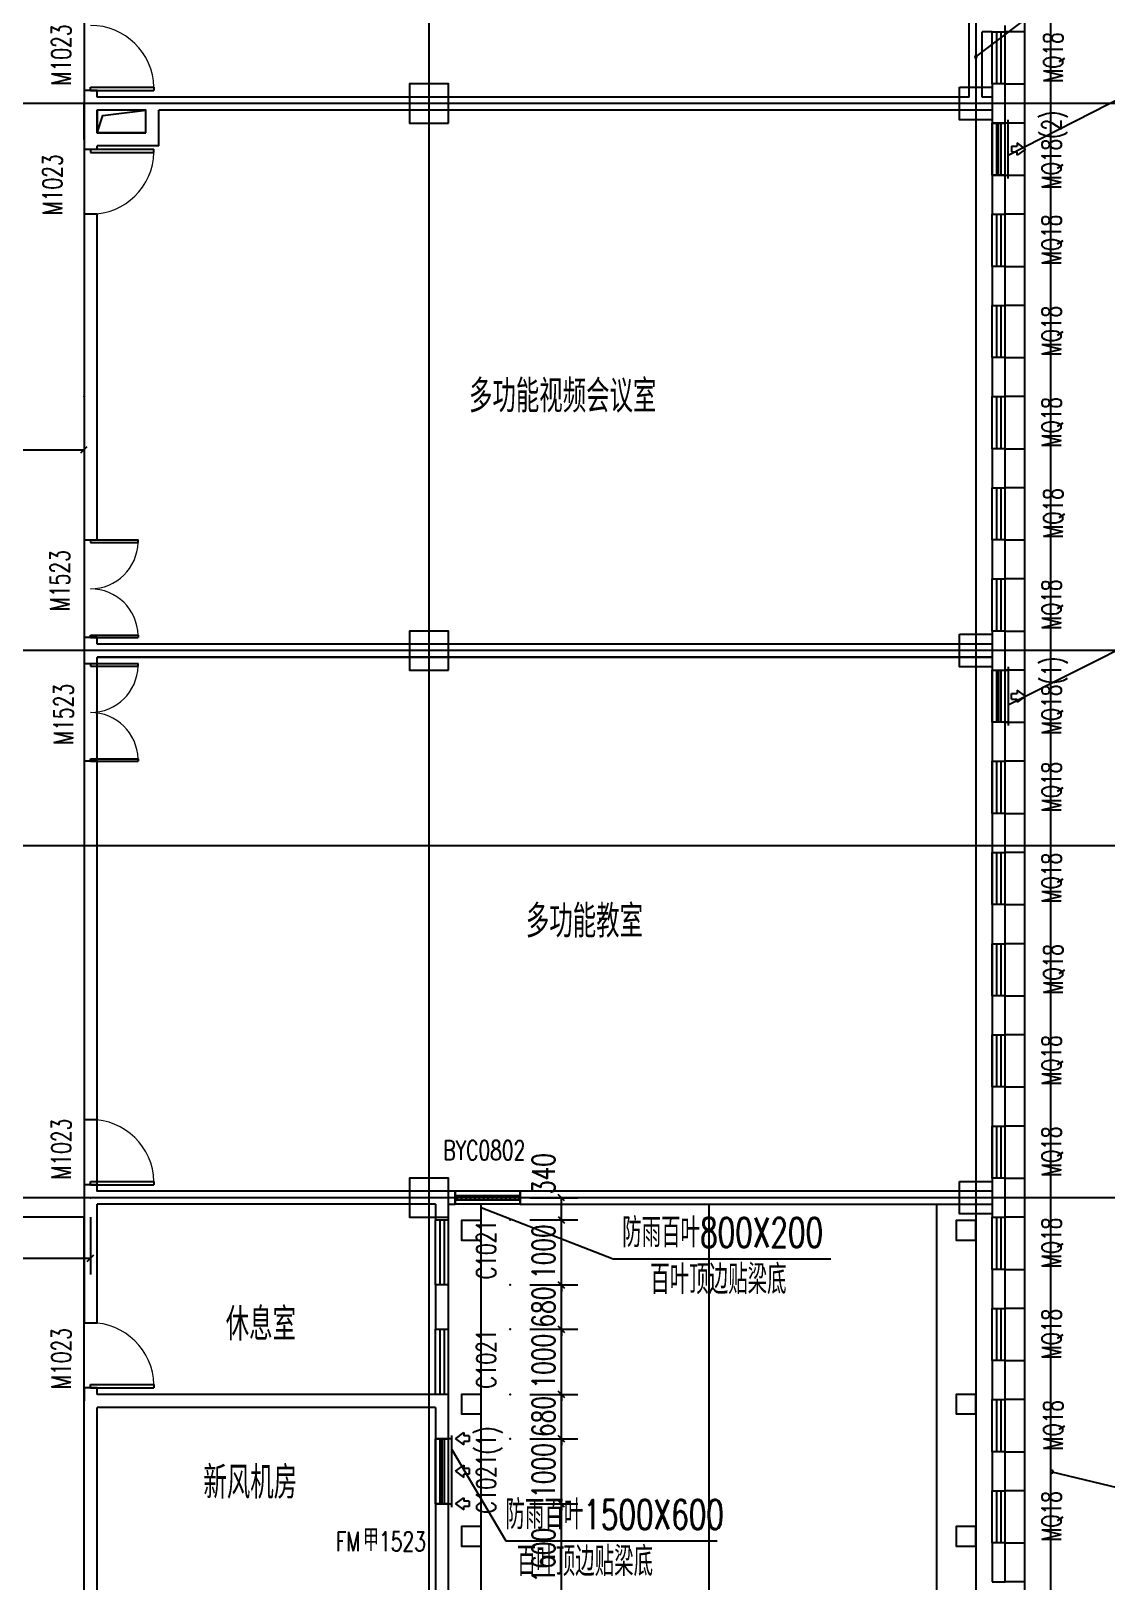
# Model space of a CAD drawing. Header units: inches. Extents: x -867 to 118033, y 723948 to 808048.
# Drawn here: x 77869 to 94399, y 747059 to 770872 of the extents above; entities that cross this region are included whole.
import ezdxf

# ---------------------------------------------------------------- set-up
doc = ezdxf.new("R2010")
doc.units = ezdxf.units.IN
doc.header["$MEASUREMENT"] = 0
for name, color, linetype in [('0-一般装修部位', 10, 'Continuous'), ('0-幕墙线', 10, 'Continuous'), ('0-重点装修部位', 10, 'Continuous'), ('COLUMN', 10, 'Continuous'), ('DIM_LEAD', 10, 'Continuous'), ('DOOR_FIRE', 10, 'Continuous'), ('DOOR_FIRE_TEXT', 10, 'Continuous'), ('DOTE', 10, 'Continuous'), ('M-INFO-LVR', 10, 'Continuous'), ('M-INFO-LVR-TEXT', 10, 'Continuous'), ('M-INFO-ROOM-JZTZ', 10, 'Continuous'), ('PUB_DIM', 10, 'Continuous'), ('PUB_HATCH', 10, 'Continuous'), ('PUB_TEXT', 10, 'Continuous'), ('RD-中线', 10, 'Continuous'), ('WALL', 10, 'Continuous'), ('WINDOW', 10, 'Continuous'), ('排水', 10, 'Continuous')]:
    doc.layers.add(name, color=color, linetype=linetype)
doc.styles.add('_TCH_WINDOW', font='SIMPLEX', dxfattribs={"bigfont": 'GBCBIG'})
doc.styles.add('DIM_FONT', font='SIMPLEX', dxfattribs={"width": 0.7, "bigfont": 'GBCBIG'})
doc.styles.add('M-TEXT1', font='tj-romans1.shx', dxfattribs={"width": 0.6, "bigfont": 'tj-hztxt1.shx'})

# ---------------------------------------------------------------- blocks, each defined once
blk = doc.blocks.new('F1_ACAD_FMEBLOCK8')
at = {"layer": 'PUB_HATCH', "color": 8}
for points in [[(25525, 925), (25525, 1525), (24925, 1525), (24925, 925)], [(25525, 925), (25525, 1525), (24925, 1525), (24925, 925)], [(33375, 1475), (33875, 1475), (33875, 975), (33375, 975)], [(25525, -7475), (25525, -6875), (24925, -6875), (24925, -7475)], [(33375, -6925), (33875, -6925), (33875, -7425), (33375, -7425)], [(25525, -15875), (25525, -15275), (24925, -15275), (24925, -15875)], [(33375, -15325), (33875, -15325), (33875, -15825), (33375, -15825)]]:
    blk.add_lwpolyline(points, close=True, dxfattribs=at)

msp = doc.modelspace()

# ---------------------------------------------------------------- linework, layer by layer
at = {"layer": '0-一般装修部位', "color": 3}
msp.add_lwpolyline([(24983, 786259), (75883, 786259), (75883, 788009), (78883, 788009), (78883, 790759), (78883, 795259), (83683, 795259), (83683, 794659), (84083, 794659), (84083, 788119), (80283, 788119), (80283, 786459), (78683, 786459), (78683, 752659), (75883, 752659), (75883, 770059), (75583, 770059), (75583, 784259), (36683, 784259), (36683, 769659), (33883, 769659), (33883, 784259), (24983, 784259), (24983, 786259)], dxfattribs=at)
msp.add_lwpolyline([(78883, 761259), (92633, 761259), (92633, 753059), (78883, 753059)], close=True, dxfattribs=at)
at = {"layer": '0-幕墙线', "color": 31}
for points in [[(92833, 771459), (93133, 771459), (93133, 770859), (92833, 770859)], [(92833, 770059), (93133, 770059), (93133, 769459), (92833, 769459)], [(92833, 768659), (93133, 768659), (93133, 768059), (92833, 768059)], [(92833, 767259), (93133, 767259), (93133, 766659), (92833, 766659)], [(92833, 765859), (93133, 765859), (93133, 765259), (92833, 765259)], [(92833, 764459), (93133, 764459), (93133, 763859), (92833, 763859)], [(92833, 763059), (93133, 763059), (93133, 762459), (92833, 762459)], [(92833, 763059), (93133, 763059), (93133, 762459), (92833, 762459)], [(92833, 761659), (93133, 761659), (93133, 761059), (92833, 761059)], [(92833, 760259), (93133, 760259), (93133, 759659), (92833, 759659)], [(92833, 758859), (93133, 758859), (93133, 758259), (92833, 758259)], [(92833, 757459), (93133, 757459), (93133, 756859), (92833, 756859)], [(92833, 756059), (93133, 756059), (93133, 755459), (92833, 755459)], [(92833, 754659), (93133, 754659), (93133, 754059), (92833, 754059)], [(92833, 753259), (93133, 753259), (93133, 752659), (92833, 752659)], [(92833, 751859), (93133, 751859), (93133, 751259), (92833, 751259)], [(92833, 750459), (93133, 750459), (93133, 749859), (92833, 749859)], [(92833, 749059), (93133, 749059), (93133, 748459), (92833, 748459)], [(92833, 747659), (93133, 747659), (93133, 747059), (92833, 747059)]]:
    msp.add_lwpolyline(points, dxfattribs=at)
at = {"layer": '0-重点装修部位', "color": 1}
msp.add_lwpolyline([(75483, 744859), (78683, 744859), (78683, 752659), (59083, 752659), (59083, 744859), (67283, 744859), (67283, 740159), (75483, 740159), (75483, 744859)], dxfattribs=at)
at = {"layer": 'COLUMN', "color": 2}
for p, q in [((84483, 752609), (84483, 752309)), ((84783, 752609), (84483, 752609)), ((84783, 752309), (84783, 752609)), ((92083, 752609), (92083, 752309)), ((92383, 752609), (92083, 752609)), ((92383, 752309), (92383, 752609)), ((84483, 752309), (84783, 752309)), ((92083, 752309), (92383, 752309)), ((84783, 749939), (84483, 749939)), ((84483, 749939), (84483, 749639)), ((84783, 749639), (84783, 749939)), ((92083, 749939), (92083, 749639)), ((92383, 749939), (92083, 749939)), ((92383, 749639), (92383, 749939)), ((84483, 749639), (84783, 749639)), ((92083, 749639), (92383, 749639)), ((84783, 747909), (84483, 747909)), ((84483, 747909), (84483, 747609)), ((84783, 747609), (84783, 747909)), ((92383, 747909), (92083, 747909)), ((92083, 747909), (92083, 747609)), ((92383, 747609), (92383, 747909)), ((84483, 747609), (84783, 747609)), ((92083, 747609), (92383, 747609))]:
    msp.add_line(p, q, dxfattribs=at)
at = {"layer": 'COLUMN', "color": 2, "ltscale": 3}
for points in [[(84283, 769459), (84283, 770059), (83683, 770059), (83683, 769459)], [(84283, 769459), (84283, 770059), (83683, 770059), (83683, 769459)], [(84283, 761059), (84283, 761659), (83683, 761659), (83683, 761059)], [(84283, 752659), (84283, 753259), (83683, 753259), (83683, 752659)]]:
    msp.add_lwpolyline(points, close=True, dxfattribs=at)
at = {"layer": 'COLUMN', "color": 2}
for points in [[(92133, 770009), (92633, 770009), (92633, 769509), (92133, 769509)], [(92133, 761609), (92633, 761609), (92633, 761109), (92133, 761109)], [(92133, 753209), (92633, 753209), (92633, 752709), (92133, 752709)]]:
    msp.add_lwpolyline(points, close=True, dxfattribs=at)
at = {"layer": 'DIM_LEAD', "color": 3}
for p, q in [((92383, 770474), (94588, 772155)), ((93553, 748752), (98368, 747588))]:
    msp.add_line(p, q, dxfattribs=at)
for points in [[(92371, 770465, 1), (92395, 770483, 1)], [(93533, 748756, 1), (93572, 748747, 1)]]:
    msp.add_lwpolyline(points, format="xyb", close=True, dxfattribs=at)
at = {"layer": 'DOOR_FIRE', "color": 4, "linetype": 'Continuous'}
msp.add_line((78683, 769759), (75883, 769759), dxfattribs=at)
at = {"layer": 'DOOR_FIRE', "color": 7, "lineweight": 13}
for centre, radius, start, end in [((78783, 769984), 975, 1.4693, 90), ((78783, 769034), 975, 270, 358.5307), ((78783, 763040), 731, 270, 358.5307), ((78783, 761577), 731, 1.4693, 90), ((78783, 761140), 731, 270, 358.5307), ((78783, 759677), 731, 1.4693, 90), ((78783, 753184), 975, 1.4693, 90), ((78783, 750064), 975, 1.4693, 90)]:
    msp.add_arc(centre, radius, start, end, dxfattribs=at)
at = {"layer": 'DOTE', "color": 26, "ltscale": 1000}
for p, q in [((83983, 803674), (83983, 730735)), ((92383, 803674), (92383, 730735)), ((99592, 769759), (18734, 769759)), ((99592, 761359), (18734, 761359)), ((99592, 758359), (18734, 758359)), ((99592, 752959), (18734, 752959)), ((99592, 752959), (18734, 752959))]:
    msp.add_line(p, q, dxfattribs=at)
at = {"layer": 'M-INFO-LVR', "color": 2}
for p, q in [((92733, 768659), (92733, 769459)), ((92933, 769102), (92933, 769016)), ((92933, 769102), (93017, 769102)), ((92933, 769016), (93017, 769016)), ((93017, 769153), (93017, 769102)), ((93145, 769059), (93017, 769153)), ((93145, 769059), (93017, 768965)), ((93017, 768965), (93017, 769016)), ((92733, 761059), (92733, 760259)), ((92933, 760616), (92933, 760702)), ((92933, 760702), (93017, 760702)), ((92933, 760616), (93017, 760616)), ((93017, 760753), (93017, 760702)), ((93145, 760659), (93017, 760753)), ((93145, 760659), (93017, 760565)), ((93017, 760565), (93017, 760616)), ((84183, 748259), (84183, 749259)), ((84388, 749259), (84517, 749353)), ((84388, 749259), (84517, 749165)), ((84517, 749353), (84517, 749302)), ((84601, 749302), (84517, 749302)), ((84517, 749165), (84517, 749216)), ((84601, 749216), (84517, 749216)), ((84601, 749302), (84601, 749216)), ((84388, 748759), (84517, 748853)), ((84388, 748759), (84517, 748665)), ((84517, 748853), (84517, 748802)), ((84601, 748802), (84517, 748802)), ((84601, 748716), (84517, 748716)), ((84517, 748665), (84517, 748716)), ((84601, 748802), (84601, 748716)), ((84388, 748259), (84517, 748353)), ((84388, 748259), (84517, 748165)), ((84517, 748353), (84517, 748302)), ((84601, 748302), (84517, 748302)), ((84601, 748302), (84601, 748216)), ((84601, 748216), (84517, 748216)), ((84517, 748165), (84517, 748216))]:
    msp.add_line(p, q, dxfattribs=at)
at = {"layer": 'M-INFO-LVR', "color": 6}
for p, q in [((92883, 768609), (92883, 769509)), ((92883, 761109), (92883, 760209)), ((84333, 748209), (84333, 749309))]:
    msp.add_line(p, q, dxfattribs=at)
at = {"layer": 'M-INFO-LVR', "color": 2, "linetype": 'ByBlock'}
for points in [[(92883, 769459), (92633, 769459), (92633, 768659), (92883, 768659)], [(92883, 760259), (92633, 760259), (92633, 761059), (92883, 761059)], [(84333, 749259), (84083, 749259), (84083, 748259), (84333, 748259)]]:
    msp.add_lwpolyline(points, dxfattribs=at)
at = {"layer": 'M-INFO-LVR-TEXT', "color": 3}
for p, q in [((99231, 772202), (92883, 768959)), ((98571, 763385), (92883, 760519)), ((84783, 752809), (86812, 752022)), ((86812, 752022), (90158, 752022)), ((84333, 749095), (85164, 747692)), ((85164, 747692), (88409, 747692))]:
    msp.add_line(p, q, dxfattribs=at)
at = {"layer": 'M-INFO-ROOM-JZTZ', "color": 1}
msp.add_lwpolyline([(79633, 769309), (79633, 769659), (78883, 769659), (78883, 769309)], close=True, dxfattribs=at)
msp.add_lwpolyline([(78883, 769309), (78974, 769575), (79633, 769659)], dxfattribs=at)
at = {"layer": 'PUB_DIM', "color": 3, "lineweight": -2}
for p, q in [((78683, 764959), (78683, 764194)), ((75883, 764444), (78683, 764444)), ((85531, 752959), (86267, 752959)), ((86017, 752619), (86017, 752959)), ((78783, 752659), (78783, 751780)), ((85531, 752619), (86267, 752619)), ((85531, 752619), (86267, 752619)), ((86017, 752619), (86017, 752719)), ((86017, 751619), (86017, 752619)), ((75783, 752030), (78783, 752030)), ((85531, 751619), (86267, 751619)), ((85531, 751619), (86267, 751619)), ((86017, 751619), (86017, 751719)), ((86017, 750939), (86017, 751619)), ((86017, 751619), (86017, 751519)), ((85531, 750939), (86267, 750939)), ((85531, 750939), (86267, 750939)), ((86017, 750939), (86017, 751039)), ((86017, 750939), (86017, 750839)), ((86017, 749939), (86017, 750939)), ((85531, 749939), (86267, 749939)), ((85531, 749939), (86267, 749939)), ((86017, 749939), (86017, 750039)), ((86017, 749939), (86017, 749839)), ((86017, 749259), (86017, 749939)), ((85531, 749259), (86267, 749259)), ((85531, 749259), (86267, 749259)), ((86017, 749259), (86017, 749359)), ((86017, 748259), (86017, 749259)), ((86017, 749259), (86017, 749159)), ((85531, 748259), (86267, 748259)), ((85531, 748259), (86267, 748259)), ((86017, 748259), (86017, 748159)), ((86017, 746659), (86017, 748259))]:
    msp.add_line(p, q, dxfattribs=at)
at = {"layer": 'PUB_DIM', "color": 3, "linetype": 'ByBlock'}
for p, q in [((78633, 764394), (78733, 764494)), ((86067, 752909), (85967, 753009)), ((85967, 752669), (86067, 752569)), ((85967, 752669), (86067, 752569)), ((78733, 751980), (78833, 752080)), ((86067, 751569), (85967, 751669)), ((85967, 751669), (86067, 751569)), ((86067, 750889), (85967, 750989)), ((85967, 750989), (86067, 750889)), ((85967, 749989), (86067, 749889)), ((86067, 749889), (85967, 749989)), ((86067, 749209), (85967, 749309)), ((85967, 749309), (86067, 749209)), ((86067, 748209), (85967, 748309)), ((86067, 748209), (85967, 748309))]:
    msp.add_line(p, q, dxfattribs=at)
at = {"layer": 'PUB_DIM', "color": 3}
for p in [(78683, 765259), (78683, 764444), (78783, 752959), (85231, 752959), (86017, 752959), (85231, 752619), (85231, 752619), (86017, 752619), (78783, 752030), (85231, 751619), (85231, 751619), (86017, 751619), (85231, 750939), (85231, 750939), (86017, 750939), (85231, 749939), (85231, 749939), (86017, 749939), (85231, 749259), (85231, 749259), (86017, 749259), (85231, 748259), (85231, 748259), (86017, 748259)]:
    msp.add_point(p, dxfattribs=at)
at = {"layer": 'PUB_HATCH', "color": 8}
msp.add_lwpolyline([(78683, 795609), (78683, 795759), (84583, 795759), (84583, 787109), (93133, 787109), (93133, 743909)], dxfattribs=at)
for points in [[(84783, 752309), (84783, 752609), (84483, 752609), (84483, 752309)], [(92383, 752309), (92383, 752609), (92083, 752609), (92083, 752309)], [(84783, 749639), (84783, 749939), (84483, 749939), (84483, 749639)], [(92383, 749639), (92383, 749939), (92083, 749939), (92083, 749639)], [(84783, 747609), (84783, 747909), (84483, 747909), (84483, 747609)], [(92383, 747609), (92383, 747909), (92083, 747909), (92083, 747609)]]:
    msp.add_lwpolyline(points, close=True, dxfattribs=at)
at = {"layer": 'RD-中线', "color": 4, "ltscale": 2}
for p, q in [((84783, 745459), (84783, 752859)), ((91783, 745459), (91783, 752859))]:
    msp.add_line(p, q, dxfattribs=at)
msp.add_lwpolyline([(88283, 752859), (88283, 745459, 0.414214), (94283, 739459), (100553, 739459)], format="xyb", dxfattribs=at)
at = {"layer": 'WALL', "color": 2}
for p, q in [((92283, 769859), (92283, 771059)), ((92483, 769859), (92483, 770859)), ((92633, 770859), (92483, 770859)), ((92633, 770859), (92833, 770859)), ((92833, 770859), (92833, 770959)), ((78683, 769959), (78683, 769759)), ((78883, 769959), (78683, 769959)), ((78883, 769859), (78883, 769959)), ((92633, 770059), (92633, 769859)), ((92833, 770059), (92633, 770059)), ((92833, 769759), (92833, 770059)), ((78683, 769209), (78683, 769759)), ((79733, 769859), (78883, 769859)), ((79633, 769659), (78883, 769659)), ((78883, 769309), (78883, 769659)), ((79633, 769309), (79633, 769659)), ((92283, 769859), (79733, 769859)), ((79833, 769109), (79833, 769659)), ((92383, 769659), (79833, 769659)), ((92633, 769659), (92383, 769659)), ((92633, 769859), (92483, 769859)), ((92633, 769659), (92633, 769459)), ((92833, 769459), (92833, 769759)), ((92633, 769459), (92833, 769459)), ((78683, 769209), (78683, 769059)), ((79633, 769309), (78883, 769309)), ((78683, 769059), (78883, 769059)), ((79833, 769109), (78883, 769109)), ((78883, 769059), (78883, 769109)), ((92833, 768659), (92633, 768659)), ((92633, 768659), (92633, 768059)), ((92833, 768059), (92833, 768659)), ((78883, 768059), (78683, 768059)), ((78683, 768059), (78683, 763059)), ((78883, 763059), (78883, 768059)), ((92633, 768059), (92833, 768059)), ((92833, 767259), (92633, 767259)), ((92633, 767259), (92633, 766659)), ((92833, 766659), (92833, 767259)), ((92633, 766659), (92833, 766659)), ((92633, 765859), (92633, 765259)), ((92833, 765859), (92633, 765859)), ((92833, 765259), (92833, 765859)), ((92633, 765259), (92833, 765259)), ((92833, 764459), (92633, 764459)), ((92633, 764459), (92633, 763859)), ((92833, 763859), (92833, 764459)), ((92633, 763859), (92833, 763859)), ((78683, 763059), (78883, 763059)), ((92633, 763059), (92633, 762459)), ((92833, 763059), (92633, 763059)), ((92833, 762459), (92833, 763059)), ((92633, 762459), (92833, 762459)), ((78683, 761559), (78683, 761359)), ((78883, 761559), (78683, 761559)), ((78883, 761459), (78883, 761559)), ((92633, 761659), (92633, 761459)), ((92833, 761659), (92633, 761659)), ((92833, 761359), (92833, 761659)), ((78683, 761359), (78683, 761159)), ((92633, 761459), (78883, 761459)), ((92833, 761059), (92833, 761359)), ((78683, 761159), (78883, 761159)), ((78883, 761159), (78883, 761259)), ((92633, 761259), (78883, 761259)), ((92633, 761259), (92633, 761059)), ((92633, 761059), (92833, 761059)), ((92833, 760259), (92633, 760259)), ((92633, 760259), (92633, 759659)), ((92833, 759659), (92833, 760259)), ((78883, 759659), (78683, 759659)), ((78683, 759659), (78683, 754159)), ((78883, 754159), (78883, 759659)), ((92633, 759659), (92833, 759659)), ((92633, 758859), (92633, 758259)), ((92833, 758859), (92633, 758859)), ((92833, 758259), (92833, 758859)), ((92633, 758259), (92833, 758259)), ((92833, 757459), (92633, 757459)), ((92633, 757459), (92633, 756859)), ((92833, 756859), (92833, 757459)), ((92633, 756859), (92833, 756859)), ((92633, 756059), (92633, 755459)), ((92833, 756059), (92633, 756059)), ((92833, 755459), (92833, 756059)), ((92633, 755459), (92833, 755459)), ((92833, 754659), (92633, 754659)), ((92633, 754659), (92633, 754059)), ((92833, 754059), (92833, 754659)), ((78683, 754159), (78883, 754159)), ((92633, 754059), (92833, 754059)), ((92833, 753259), (92633, 753259)), ((92633, 753259), (92633, 753059)), ((92833, 752959), (92833, 753259)), ((78883, 753159), (78683, 753159)), ((78683, 753159), (78683, 752959)), ((78883, 753059), (78883, 753159)), ((84183, 753059), (78883, 753059)), ((84383, 753059), (84183, 753059)), ((84383, 752859), (84383, 753059)), ((85383, 753059), (85383, 752859)), ((92633, 753059), (85383, 753059)), ((78683, 752959), (78683, 751039)), ((84083, 752859), (78883, 752859)), ((78883, 751039), (78883, 752859)), ((84083, 752859), (84083, 752619)), ((84283, 752619), (84283, 752859)), ((84283, 752859), (84383, 752859)), ((85383, 752859), (92633, 752859)), ((92633, 752859), (92633, 752659)), ((92833, 752659), (92833, 752959)), ((84083, 752619), (84283, 752619)), ((92633, 752659), (92833, 752659)), ((92833, 751859), (92633, 751859)), ((92633, 751859), (92633, 751259)), ((92833, 751259), (92833, 751859)), ((84283, 751619), (84083, 751619)), ((84083, 751619), (84083, 750939)), ((84283, 750939), (84283, 751619)), ((92633, 751259), (92833, 751259)), ((78683, 751039), (78883, 751039)), ((84083, 750939), (84283, 750939)), ((92633, 750459), (92633, 749859)), ((92833, 750459), (92633, 750459)), ((92833, 749859), (92833, 750459)), ((78683, 750039), (78683, 749839)), ((78883, 750039), (78683, 750039)), ((78883, 749939), (78883, 750039)), ((84083, 749939), (78883, 749939)), ((84283, 749939), (84083, 749939)), ((84283, 749839), (84283, 749939)), ((78683, 746659), (78683, 749839)), ((84083, 749739), (78883, 749739)), ((78883, 746859), (78883, 749739)), ((84083, 749739), (84083, 749259)), ((84283, 749259), (84283, 749839)), ((92633, 749859), (92833, 749859)), ((84083, 749259), (84283, 749259)), ((92633, 749059), (92633, 748459)), ((92833, 749059), (92633, 749059)), ((92833, 748459), (92833, 749059)), ((92633, 748459), (92833, 748459)), ((84283, 748259), (84083, 748259)), ((84083, 748259), (84083, 746859)), ((84283, 746759), (84283, 748259)), ((92833, 747659), (92633, 747659)), ((92633, 747659), (92633, 747059)), ((92833, 747059), (92833, 747659)), ((92633, 747059), (92833, 747059))]:
    msp.add_line(p, q, dxfattribs=at)
at = {"layer": 'WINDOW', "color": 7}
for p, q in [((92633, 770059), (92633, 770859)), ((92699, 770859), (92699, 770059)), ((92766, 770859), (92766, 770059)), ((92833, 770059), (92833, 770859)), ((78783, 769959), (78783, 770009)), ((78783, 770009), (79758, 770009)), ((78783, 769959), (79758, 769959)), ((79758, 770009), (79758, 769959)), ((92633, 768659), (92633, 769459)), ((92699, 769459), (92699, 768659)), ((92766, 769459), (92766, 768659)), ((92833, 768659), (92833, 769459)), ((78783, 769059), (79758, 769059)), ((78783, 769059), (78783, 769009)), ((78783, 769009), (79758, 769009)), ((79758, 769009), (79758, 769059)), ((92633, 767259), (92633, 768059)), ((92699, 768059), (92699, 767259)), ((92766, 768059), (92766, 767259)), ((92833, 767259), (92833, 768059)), ((92633, 765859), (92633, 766659)), ((92699, 766659), (92699, 765859)), ((92766, 766659), (92766, 765859)), ((92833, 765859), (92833, 766659)), ((92633, 764459), (92633, 765259)), ((92699, 765259), (92699, 764459)), ((92766, 765259), (92766, 764459)), ((92833, 764459), (92833, 765259)), ((92633, 763059), (92633, 763859)), ((92699, 763859), (92699, 763059)), ((92766, 763859), (92766, 763059)), ((92833, 763059), (92833, 763859)), ((78783, 763059), (79514, 763059)), ((78783, 763059), (78783, 763021)), ((78783, 763021), (79514, 763021)), ((79514, 763021), (79514, 763059)), ((92633, 761659), (92633, 762459)), ((92699, 762459), (92699, 761659)), ((92766, 762459), (92766, 761659)), ((92833, 761659), (92833, 762459)), ((78783, 761559), (78783, 761596)), ((78783, 761596), (79514, 761596)), ((78783, 761559), (79514, 761559)), ((79514, 761596), (79514, 761559)), ((78783, 761159), (78783, 761121)), ((78783, 761159), (79514, 761159)), ((78783, 761121), (79514, 761121)), ((79514, 761121), (79514, 761159)), ((92633, 760259), (92633, 761059)), ((92699, 761059), (92699, 760259)), ((92766, 761059), (92766, 760259)), ((92833, 760259), (92833, 761059)), ((78783, 759696), (79514, 759696)), ((78783, 759659), (78783, 759696)), ((78783, 759659), (79514, 759659)), ((79514, 759696), (79514, 759659)), ((92633, 758859), (92633, 759659)), ((92699, 759659), (92699, 758859)), ((92766, 759659), (92766, 758859)), ((92833, 758859), (92833, 759659)), ((92633, 757459), (92633, 758259)), ((92699, 758259), (92699, 757459)), ((92766, 758259), (92766, 757459)), ((92833, 757459), (92833, 758259)), ((92633, 756059), (92633, 756859)), ((92699, 756859), (92699, 756059)), ((92766, 756859), (92766, 756059)), ((92833, 756059), (92833, 756859)), ((92633, 754659), (92633, 755459)), ((92699, 755459), (92699, 754659)), ((92766, 755459), (92766, 754659)), ((92833, 754659), (92833, 755459)), ((92633, 753259), (92633, 754059)), ((92699, 754059), (92699, 753259)), ((92766, 754059), (92766, 753259)), ((92833, 753259), (92833, 754059)), ((78783, 753209), (79758, 753209)), ((78783, 753159), (78783, 753209)), ((78783, 753159), (79758, 753159)), ((79758, 753209), (79758, 753159)), ((84083, 751619), (84083, 752619)), ((84149, 752619), (84149, 751619)), ((84216, 752619), (84216, 751619)), ((84283, 751619), (84283, 752619)), ((92633, 751859), (92633, 752659)), ((92699, 752659), (92699, 751859)), ((92766, 752659), (92766, 751859)), ((92833, 751859), (92833, 752659)), ((92633, 750459), (92633, 751259)), ((92699, 751259), (92699, 750459)), ((92766, 751259), (92766, 750459)), ((92833, 750459), (92833, 751259)), ((84083, 749939), (84083, 750939)), ((84149, 750939), (84149, 749939)), ((84216, 750939), (84216, 749939)), ((84283, 749939), (84283, 750939)), ((78783, 750089), (79758, 750089)), ((78783, 750039), (78783, 750089)), ((78783, 750039), (79758, 750039)), ((79758, 750089), (79758, 750039)), ((92633, 749059), (92633, 749859)), ((92699, 749859), (92699, 749059)), ((92766, 749859), (92766, 749059)), ((92833, 749059), (92833, 749859)), ((84083, 748259), (84083, 749259)), ((84149, 749259), (84149, 748259)), ((84216, 749259), (84216, 748259)), ((84283, 748259), (84283, 749259)), ((92633, 747659), (92633, 748459)), ((92699, 748459), (92699, 747659)), ((92766, 748459), (92766, 747659)), ((92833, 747659), (92833, 748459))]:
    msp.add_line(p, q, dxfattribs=at)
at = {"layer": 'WINDOW', "color": 4}
for p, q in [((85383, 753059), (84383, 753059)), ((84383, 753059), (84383, 752859)), ((84383, 752992), (85383, 752992)), ((84499, 752925), (84435, 752992)), ((84567, 752925), (84503, 752992)), ((84635, 752925), (84571, 752992)), ((84703, 752925), (84639, 752992)), ((84771, 752925), (84707, 752992)), ((84839, 752925), (84775, 752992)), ((84907, 752925), (84843, 752992)), ((84975, 752925), (84911, 752992)), ((85043, 752925), (84979, 752992)), ((85111, 752925), (85047, 752992)), ((85179, 752925), (85115, 752992)), ((85247, 752925), (85182, 752992)), ((85315, 752925), (85250, 752992)), ((85383, 752925), (85318, 752992)), ((85383, 752859), (85383, 753059)), ((84431, 752925), (84383, 752975)), ((84383, 752925), (85383, 752925)), ((85383, 752859), (84383, 752859))]:
    msp.add_line(p, q, dxfattribs=at)
at = {"layer": '排水', "color": 5}
msp.add_lwpolyline([(79383, 796159), (84983, 796159), (84983, 787509), (93533, 787509), (93533, 743909)], dxfattribs=at)

# ---------------------------------------------------------------- block references
at = {"layer": 'PUB_HATCH', "color": 8}
msp.add_blockref('F1_ACAD_FMEBLOCK8', (58758, 768534), dxfattribs=at)

# ---------------------------------------------------------------- texts
at = {"layer": 'DOOR_FIRE_TEXT', "color": 7, "style": '_TCH_WINDOW', "width": 0.705882}
for s, p in [('FM', (82550, 747533)), ('1523', (83215, 747533))]:
    msp.add_text(s, height=297.5, dxfattribs=at).set_placement(p)
at = {"layer": 'DOOR_FIRE_TEXT', "color": 7, "style": '_TCH_WINDOW'}
msp.add_text('甲', height=338, dxfattribs=at).set_placement((82970, 747533))
at = {"layer": 'M-INFO-LVR-TEXT', "color": 3, "style": 'M-TEXT1', "width": 0.7}
for s, p in [('防雨百叶800X200', (86951, 752199)), ('百叶顶边贴梁底', (87382, 751479)), ('防雨百叶1500X600', (85157, 747869)), ('百叶顶边贴梁底', (85331, 747149))]:
    msp.add_text(s, height=450, dxfattribs=at).set_placement(p)
at = {"layer": 'PUB_DIM', "color": 7, "style": 'DIM_FONT', "width": 0.7}
for s, p in [('340', (85917, 753014)), ('1000', (85917, 751710)), ('680', (85917, 750964)), ('1000', (85917, 750030)), ('680', (85917, 749284)), ('1000', (85917, 748350)), ('1600', (85917, 747050))]:
    msp.add_text(s, height=350, rotation=90, dxfattribs=at).set_placement(p)
at = {"layer": 'PUB_TEXT', "color": 7, "style": 'DIM_FONT'}
for s, p in [('多功能视频会议室', (84597, 765016)), ('多功能教室', (85471, 756953)), ('休息室', (80860, 750766)), ('新风机房', (80517, 748335))]:
    msp.add_text(s, height=500, dxfattribs=at).set_placement(p)
at = {"layer": 'WINDOW', "color": 7, "style": '_TCH_WINDOW', "width": 0.705882}
for s, p in [('M1023', (78483, 770036)), ('MQ18', (93721, 770079)), ('MQ18(2)', (93695, 768444)), ('M1023', (78346, 768043)), ('MQ18', (93695, 767279)), ('MQ18', (93695, 765879)), ('MQ18', (93695, 764479)), ('MQ18', (93721, 763079)), ('M1523', (78462, 761965)), ('MQ18', (93695, 761679)), ('MQ18(1)', (93695, 760064)), ('M1523', (78518, 759912)), ('MQ18', (93695, 758879)), ('MQ18', (93695, 757479)), ('MQ18', (93721, 756079)), ('MQ18', (93695, 754679)), ('M1023', (78483, 753236)), ('MQ18', (93695, 753279)), ('C1021', (85011, 751709)), ('MQ18', (93695, 751879)), ('MQ18', (93695, 750479)), ('M1023', (78483, 750021)), ('C1021', (85011, 750029)), ('MQ18', (93721, 749079)), ('C1021(1)', (85011, 748109)), ('MQ18', (93695, 747679))]:
    msp.add_text(s, height=297.5, rotation=90, dxfattribs=at).set_placement(p)
msp.add_text('BYC0802', height=297.5, dxfattribs=at).set_placement((84203, 753539))

doc.saveas('drawing.dxf')
